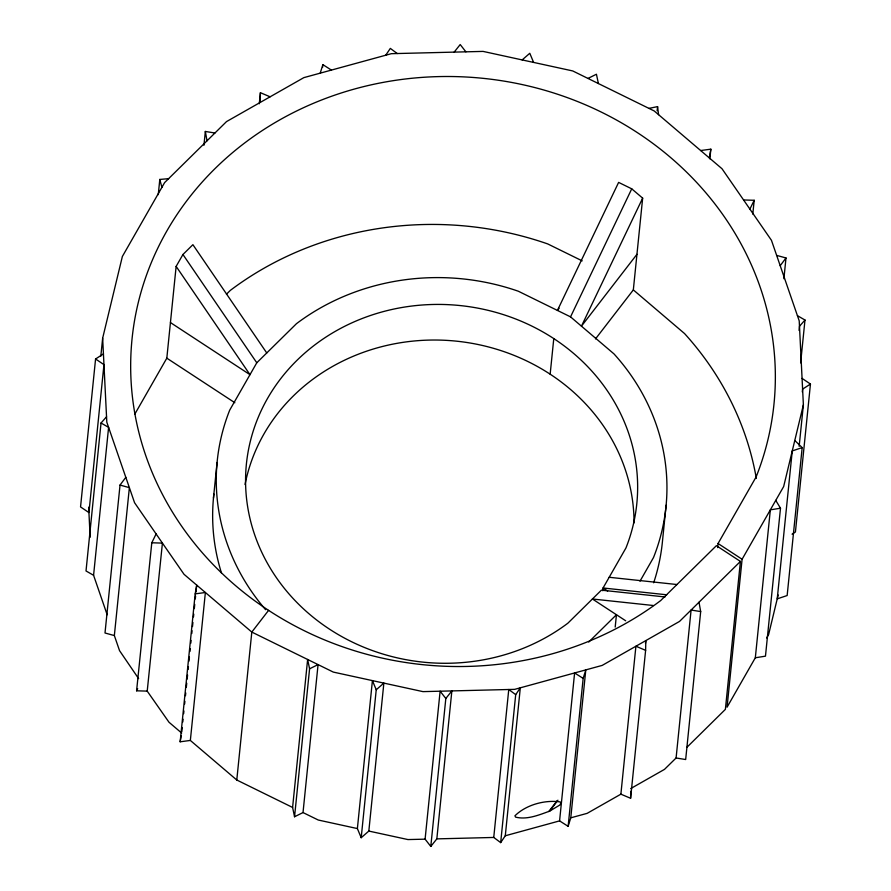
<?xml version="1.0" encoding="UTF-8"?>
<svg xmlns="http://www.w3.org/2000/svg" width="891" height="891" viewBox="0 0 891 891"><rect width="100%" height="100%" fill="white"/><g stroke="black" fill="none" stroke-linecap="round" stroke-linejoin="round"><path stroke-width="1.34" d="M260.25 102.42L260.406 92.697L270.118 96.807M430.799 846.45L445.823 698.488L440.121 691.204L425.096 839.166L430.799 846.45L436.835 838.877L493.748 837.451L500.675 842.608L505.286 835.769L559.581 820.889L568.135 826.325L570.775 817.827L587.147 813.349L620.882 794.171L630.594 798.28L630.705 791.331M630.594 798.28L645.619 650.341L645.786 640.618L645.496 643.38M95.571 358.984L80.546 506.923L88.933 512.581L103.957 364.642L95.571 358.984L103.434 353.894M100.828 356.155L102.654 338.19L122.368 256.474L164.612 182.599L226.514 121.599L303.853 77.628L391.349 53.683L483.056 51.4L572.713 70.935L654.217 110.963L722 168.733L771.461 240.325L799.216 320.86L803.381 404.848L799.16 446.324M106.541 416.765L101.039 423.013L86.015 570.953L93.577 575.296L107.165 614.745M93.577 575.296L108.602 427.357L101.039 423.013M125.82 477.331L120.029 485.072L105.004 633L114.349 635.573L119.539 650.642L138.617 678.63M158.264 194.65L159.801 179.447L168.599 178.668M114.349 635.573L129.373 487.644L120.029 485.072M134.897 413.992L166.817 358.171L176.14 266.398L182.945 254.503L192.901 244.68L266.754 352.959M203.939 145.278L205.342 131.456L214.931 133.004M361.2 837.718L376.236 689.757L383.865 683.107L368.829 831.069L361.2 837.718L357.38 828.574L318.287 820.032L303.018 812.57L294.553 816.757L292.593 807.446L236.783 780.015L190.351 740.443L180.16 741.791L195.185 593.863L196.711 585.109L196.009 592.025M181.82 731.667L182.243 727.513M182.8 721.988L183.078 719.226M183.646 713.691L183.925 710.929M184.626 704.013L184.905 701.25M185.473 695.715L185.751 692.953M186.308 687.429L186.731 683.274M187.155 679.131L187.578 674.977M188.135 669.453L188.424 666.68M188.981 661.155L189.404 657.001M189.961 651.477L190.251 648.715M190.808 643.179L191.086 640.417M191.788 633.501L192.066 630.739M192.489 626.585L192.913 622.441M193.481 616.906L193.759 614.144M194.316 608.62L194.739 604.466M195.296 598.941L195.586 596.168M213.461 498.091L217.081 462.485M190.351 740.443L205.376 592.504L195.185 593.863M259.281 103.757L260.406 92.697M236.783 780.015L251.808 632.075L268.581 610.368M322.587 67.404L322.865 64.642L331.419 70.088M292.593 807.446L307.629 659.485L309.589 668.807L294.553 816.757M303.018 812.57L318.065 664.608L309.589 668.807M357.38 828.574L372.416 680.613L376.236 689.757M436.835 838.877L451.86 690.915L445.823 698.488M493.748 837.451L508.761 689.5L515.7 694.646L500.675 842.608M550.159 374.187L553.779 338.591M505.286 835.769L520.311 687.807L515.7 694.646M559.581 820.889L574.606 672.95L583.159 678.396L568.135 826.325M570.775 817.827L585.799 669.887L583.159 678.396M602.784 590.722L603.062 587.982L625.939 547.987A196.209 179.247 5.8 0 0 441.268 304.444A196.209 179.247 5.8 0 0 257.499 542.43A196.209 179.247 5.8 0 0 567.879 623.188L601.392 590.154L665.031 596.959M595.5 338.914L633.334 289.909L642.656 198.136L631.741 188.836L618.621 182.399L557.421 310.436L559.102 308.253M657.146 110.762L657.569 106.619L648.971 108.379M615.202 627.064L616.449 614.734L588.728 642.055M620.882 794.171L635.907 646.231L645.619 650.341M666.123 505.208L662.514 540.815A225.534 206.044 5.8 0 1 653.671 582.792M709.86 158.854L710.84 149.176L700.649 150.534M676.091 757.985L691.093 610.034L700.682 611.582L685.669 759.533L676.091 757.985L664.486 769.378L630.75 788.557M717.645 547.62L718.057 543.51L756.103 476.975A322.62 294.721 5.8 0 0 452.461 76.537A322.62 294.721 5.8 0 0 150.301 467.842A322.62 294.721 5.8 0 0 660.632 600.612L716.386 545.682L740.421 561.419L725.385 709.359L686.961 747.259M752.795 214.107L754.198 200.286L743.573 199.963M803.381 404.848L783.657 486.564L742.092 559.258L727.067 707.187L755.323 657.781L770.347 509.841L780.494 508.215L765.469 656.155L755.323 657.781M783.891 278.705L785.996 257.967L776.651 255.394M799.06 330.416L799.483 326.273L804.985 320.025L797.423 315.681M800.63 362.882L804.985 320.025M802.312 391.906L802.602 389.133L810.454 384.043L802.067 378.385M802.178 447.594L787.154 595.533L777.23 598.863L792.255 450.924L802.178 447.594L794.783 440.488M810.454 384.043L795.429 531.983L792.054 534.166M181.675 733.048L169 722.245L147.215 691.126L136.59 690.803L151.793 542.775L156.103 533.954M147.215 691.126L162.418 543.098L134.563 502.713L106.809 422.178L102.654 338.19M180.16 741.791L181.241 735.543M709.325 157.919L710.84 149.176M778.177 594.954L768.632 634.503L766.661 637.956M320.225 73.151L322.865 64.642M639.983 581.21L653.493 557.577A225.534 206.044 5.8 0 0 613.977 353.894L570.541 316.873L631.741 188.836M642.656 198.136L581.455 326.173L636.954 254.303M136.59 690.803L137.671 688.598M749.888 209.107L754.198 200.286M570.541 316.873L518.317 291.223A225.534 206.044 5.8 0 0 296.458 323.689L256.786 362.782L229.711 410.127A225.534 206.044 5.8 0 0 265.607 609.7M385.725 55.231L390.325 48.392L397.263 53.538M780.204 265.696L785.996 257.967M549.68 811.111L559.882 804.996L560.818 803.237L560.194 801.922C544.791 799.661 525.991 804.829 514.942 815.8L515.566 817.114C526.982 820.043 538.988 814.998 549.68 811.111L557.922 800.207M548.778 811.534L557.042 800.831M454.165 52.123L460.202 44.55L465.904 51.834M226.47 294.197L230.368 290.355A322.62 294.721 5.8 0 1 547.709 243.922L582.202 260.863M740.421 561.419L679.51 621.439L602.171 665.41L514.675 689.356L422.969 691.628L333.312 672.092L251.808 632.075L184.025 574.305L162.418 543.098L151.793 542.775M522.159 59.92L529.789 53.282L533.609 62.415M587.96 78.43L596.435 74.231L598.396 83.542M425.096 839.166L407.944 839.567L368.829 831.069M609.188 577.279L676.971 584.529M666.702 594.787L603.062 587.982L607.64 590.989M653.292 605.501L592.426 598.997L625.682 620.782M718.057 543.51L742.092 559.258M170.437 322.564L249.981 374.677L176.14 266.398M166.817 358.171L234.834 402.721M633.334 289.909L684.555 333.568A322.62 294.721 5.8 0 1 756.325 478.422M182.945 254.503L256.786 362.782M775.76 500.386L780.494 508.215M159.801 179.447L161.895 187.355M699.012 602.227L700.682 611.582M205.342 131.456L207.013 140.811M657.569 106.619L658.583 114.683M88.666 507.202L90.158 537.262M221.469 573.002A225.534 206.044 5.8 0 1 213.896 494.004M245.036 484.515A196.209 179.247 5.8 0 1 455.49 341.064A196.209 179.247 5.8 0 1 634.036 522.917"/></g></svg>
